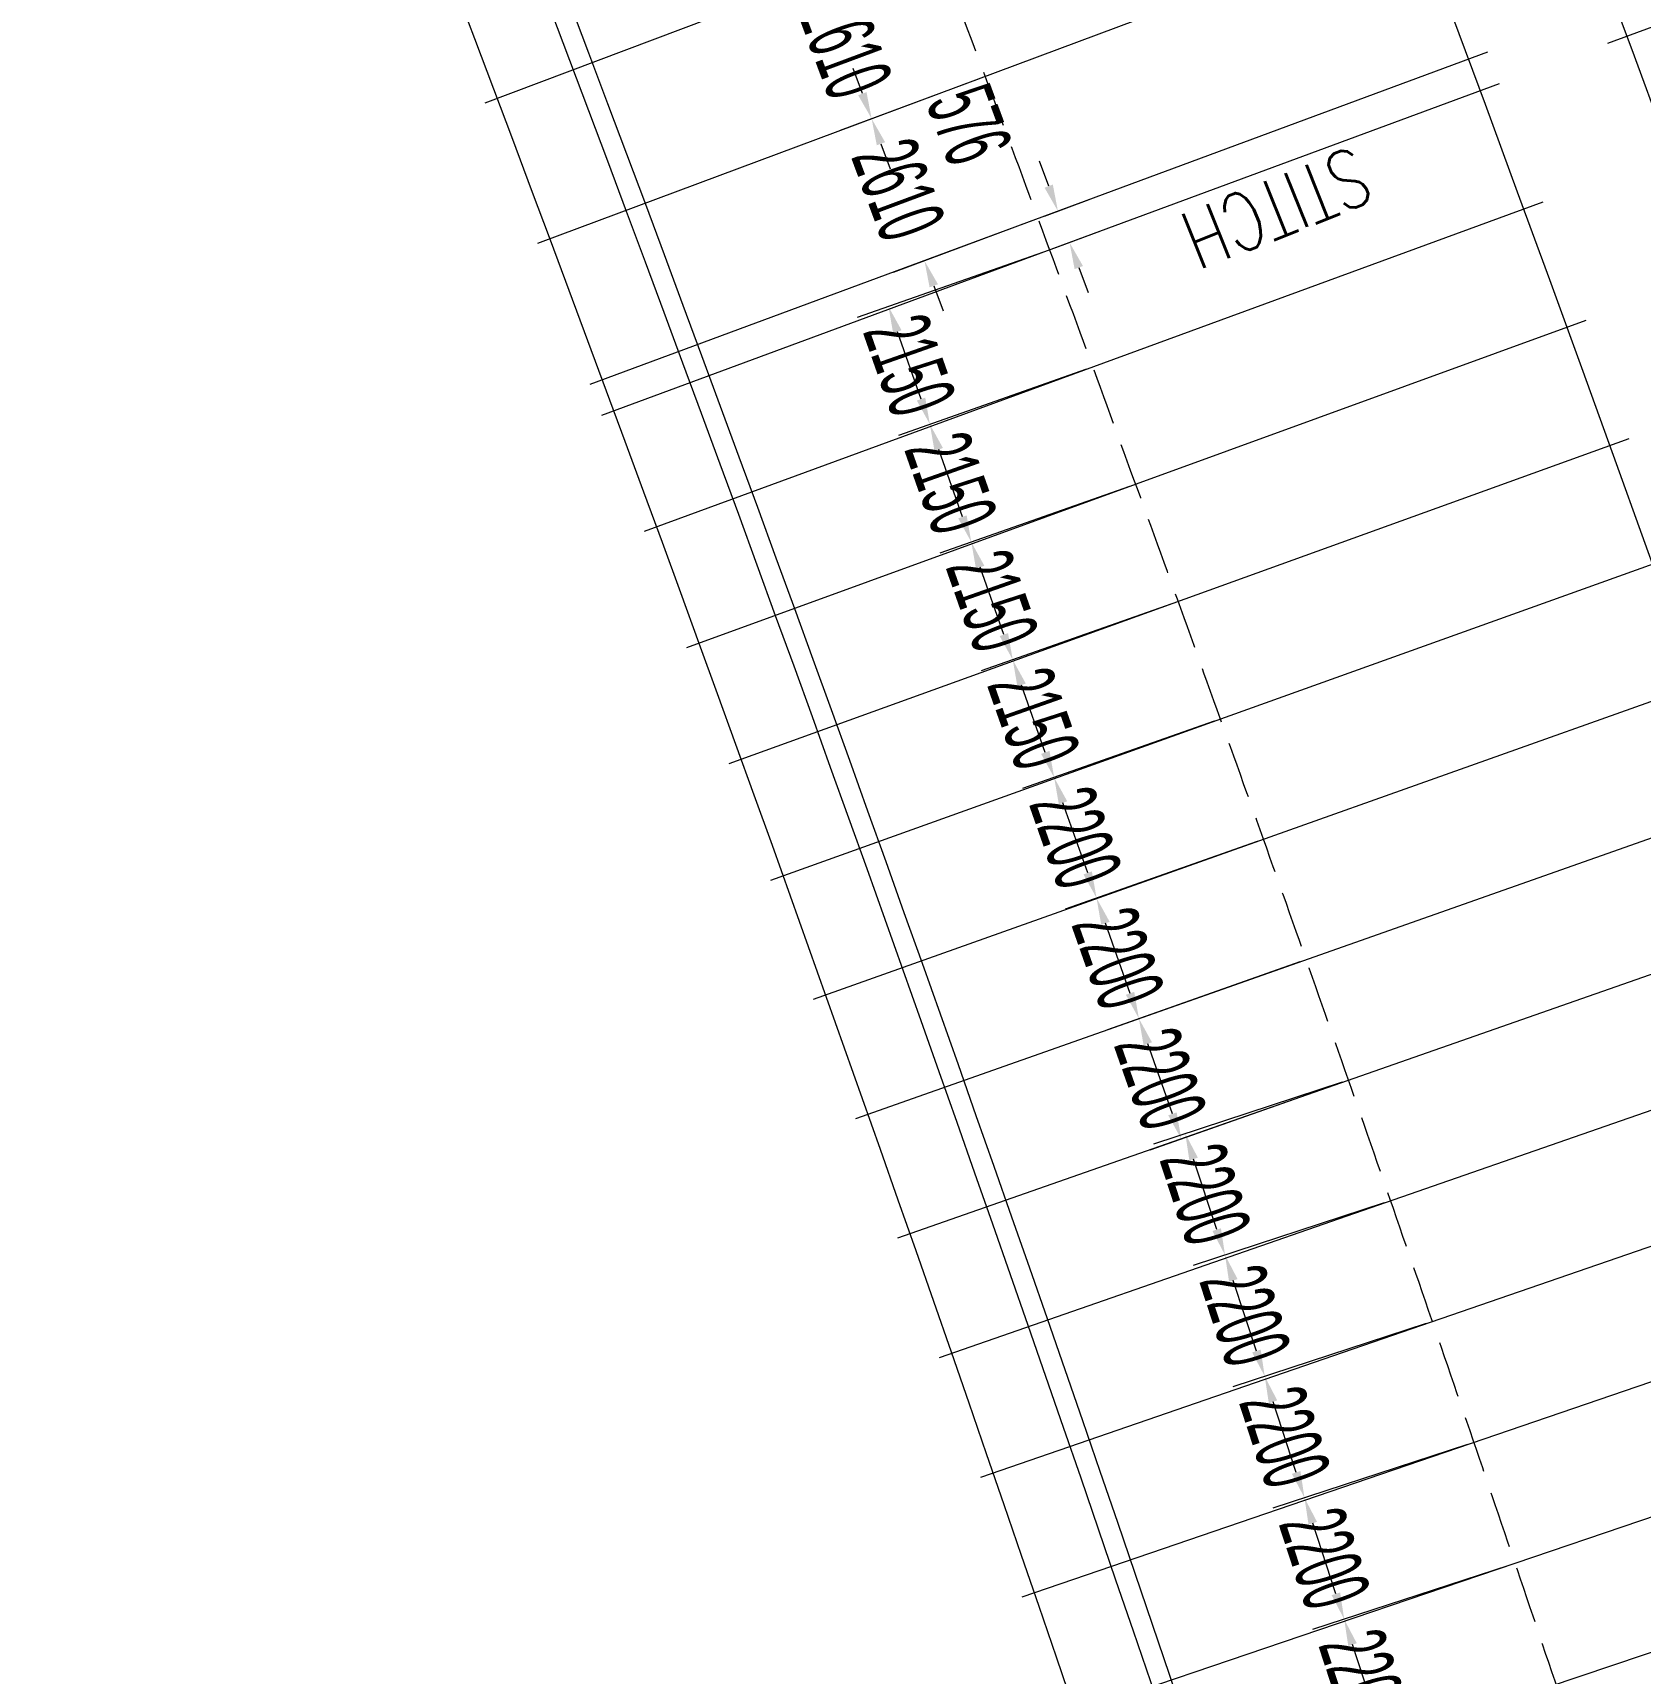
# Model space of a CAD drawing. Header units: millimetres. Extents: x 27228149 to 29012050, y 40856015 to 42918728.
# Drawn here: x 27281162 to 27308840, y 42796326 to 42824578 of the extents above; entities that cross this region are included whole.
import ezdxf

# ---------------------------------------------------------------- set-up
doc = ezdxf.new("R2010")
doc.units = ezdxf.units.MM
doc.header["$LTSCALE"] = 0.05
doc.linetypes.add('DGN Style 3', pattern=[27349.722329, 19535.51595, -7814.20638])
doc.layers.get('Defpoints').update_dxf_attribs({"lineweight": 0})
for name, color, linetype, lineweight in [('InnerEdge_NB', 7, 'Continuous', 0), ('InnerEdge_SB', 7, 'Continuous', 0), ('OuterEdge_NB', 7, 'Continuous', 0), ('OuterEdge_SB', 7, 'Continuous', 0), ('PlacementCurve_NB', 1, 'DGN Style 3', 0), ('PlacementCurve_SB', 1, 'DGN Style 3', 0), ('S-_ANOT----_A-', 7, 'Continuous', 0), ('S-_ANOT----_T-', 7, 'Continuous', 0), ('S-_SEG-----_E-NB', 3, 'Continuous', 13), ('S-_SEG-----_E-SB', 3, 'Continuous', 13), ('S-_WALLLBW-_E-', 40, 'Continuous', 13)]:
    doc.layers.add(name, color=color, linetype=linetype, lineweight=lineweight)
doc.styles.add('Styletxt', font='txt.shx')
doc.styles.add('StyleWORKING', font='WORKING.shx')
doc.dimstyles.new('dim300', dxfattribs={"dimtxt": 750, "dimasz": 750, "dimexe": 375, "dimexo": 375, "dimgap": 375, "dimtad": 1, "dimdec": 0, "dimzin": 11, "dimdsep": 46, "dimtxsty": 'StyleWORKING', "dimsah": 1, "dimcen": 0.09, "dimclrd": 7, "dimclre": 7, "dimadec": 4, "dimazin": 3, "dimtfac": 1, "dimtdec": 0, "dimtmove": 0, "dimatfit": 3, "dimfxl": 1, "dimtolj": 1, "dimtzin": 0, "dimlwd": 0, "dimlwe": 0, "dimarcsym": 0})

# ---------------------------------------------------------------- blocks, each defined once
blk = doc.blocks.new('*D540')
at = {"layer": 'Defpoints', "color": 0, "linetype": 'Continuous', "transparency": 16777216}
for p in [(27296647, 42826270), (27297563, 42823826), (27295606, 42823099)]:
    blk.add_point(p, dxfattribs=at)
at = {"layer": 'S-_ANOT----_A-', "linetype": 'Continuous', "transparency": 16777216}
for p, q in [((27296539, 42826230), (27294158, 42825345)), ((27297456, 42823786), (27295067, 42822898))]:
    blk.add_line(p, q, dxfattribs=at)
at = {"layer": 'S-_ANOT----_A-', "color": 7, "linetype": 'Continuous', "lineweight": 0, "transparency": 16777216}
for p, q in [((27294536, 42825976), (27294376, 42826407)), ((27295767, 42822667), (27295927, 42822236))]:
    blk.add_line(p, q, dxfattribs=at)
at = {"layer": 'S-_ANOT----_A-', "color": 7, "linetype": 'Continuous', "transparency": 16777216}
for points in [[(27294608, 42826003), (27294465, 42825949), (27294697, 42825545)], [(27295838, 42822694), (27295695, 42822641), (27295606, 42823099)]]:
    blk.add_solid(points, dxfattribs=at)
at = {"layer": 'S-_ANOT----_A-', "color": 0, "linetype": 'Continuous', "transparency": 16777216, "insert": (27295153, 42824322), "char_height": 1150, "attachment_point": 5, "rotation": 290.3923, "style": 'StyleWORKING'}
blk.add_mtext('\\A1;{\\W0.47826;\\C0;2610}', dxfattribs=at)
blk = doc.blocks.new('*D541')
at = {"layer": 'Defpoints', "color": 0, "linetype": 'Continuous', "transparency": 16777216}
for p in [(27298672, 42820840), (27295896, 42819863), (27299415, 42818822)]:
    blk.add_point(p, dxfattribs=at)
at = {"layer": 'S-_ANOT----_A-', "linetype": 'Continuous', "transparency": 16777216}
for p, q in [((27298564, 42820802), (27295354, 42819673)), ((27299307, 42818784), (27296067, 42817645))]:
    blk.add_line(p, q, dxfattribs=at)
at = {"layer": 'S-_ANOT----_A-', "color": 7, "linetype": 'Continuous', "lineweight": 0, "transparency": 16777216}
blk.add_line((27296457, 42818269), (27296049, 42819429), dxfattribs=at)
at = {"layer": 'S-_ANOT----_A-', "color": 7, "linetype": 'Continuous', "transparency": 16777216}
for points in [[(27296121, 42819455), (27295976, 42819404), (27295896, 42819863)], [(27296529, 42818295), (27296384, 42818244), (27296609, 42817835)]]:
    blk.add_solid(points, dxfattribs=at)
at = {"layer": 'S-_ANOT----_A-', "color": 0, "linetype": 'Continuous', "transparency": 16777216, "insert": (27296254, 42818850), "char_height": 1150, "attachment_point": 5, "rotation": 289.3744, "style": 'StyleWORKING'}
blk.add_mtext('\\A1;{\\W0.47826;\\C0;2150}', dxfattribs=at)
blk = doc.blocks.new('*D542')
at = {"layer": 'Defpoints', "color": 0, "linetype": 'Continuous', "transparency": 16777216}
for p in [(27299415, 42818822), (27296609, 42817835), (27300153, 42816803)]:
    blk.add_point(p, dxfattribs=at)
at = {"layer": 'S-_ANOT----_A-', "linetype": 'Continuous', "transparency": 16777216}
for p, q in [((27299307, 42818784), (27296067, 42817645)), ((27300044, 42816764), (27296780, 42815617))]:
    blk.add_line(p, q, dxfattribs=at)
at = {"layer": 'S-_ANOT----_A-', "color": 7, "linetype": 'Continuous', "lineweight": 0, "transparency": 16777216}
blk.add_line((27297170, 42816241), (27296762, 42817401), dxfattribs=at)
at = {"layer": 'S-_ANOT----_A-', "color": 7, "linetype": 'Continuous', "transparency": 16777216}
for points in [[(27296834, 42817427), (27296689, 42817376), (27296609, 42817835)], [(27297242, 42816267), (27297097, 42816216), (27297322, 42815807)]]:
    blk.add_solid(points, dxfattribs=at)
at = {"layer": 'S-_ANOT----_A-', "color": 0, "linetype": 'Continuous', "transparency": 16777216, "insert": (27296967, 42816822), "char_height": 1150, "attachment_point": 5, "rotation": 289.3744, "style": 'StyleWORKING'}
blk.add_mtext('\\A1;{\\W0.47826;\\C0;2150}', dxfattribs=at)
blk = doc.blocks.new('*D543')
at = {"layer": 'Defpoints', "color": 0, "linetype": 'Continuous', "transparency": 16777216}
for p in [(27300153, 42816803), (27297322, 42815807), (27300886, 42814781)]:
    blk.add_point(p, dxfattribs=at)
at = {"layer": 'S-_ANOT----_A-', "linetype": 'Continuous', "transparency": 16777216}
for p, q in [((27300044, 42816764), (27296780, 42815617)), ((27300777, 42814743), (27297493, 42813588))]:
    blk.add_line(p, q, dxfattribs=at)
at = {"layer": 'S-_ANOT----_A-', "color": 7, "linetype": 'Continuous', "lineweight": 0, "transparency": 16777216}
blk.add_line((27297883, 42814213), (27297475, 42815373), dxfattribs=at)
at = {"layer": 'S-_ANOT----_A-', "color": 7, "linetype": 'Continuous', "transparency": 16777216}
for points in [[(27297547, 42815399), (27297403, 42815348), (27297322, 42815807)], [(27297955, 42814239), (27297811, 42814188), (27298036, 42813779)]]:
    blk.add_solid(points, dxfattribs=at)
at = {"layer": 'S-_ANOT----_A-', "color": 0, "linetype": 'Continuous', "transparency": 16777216, "insert": (27297680, 42814794), "char_height": 1150, "attachment_point": 5, "rotation": 289.3744, "style": 'StyleWORKING'}
blk.add_mtext('\\A1;{\\W0.47826;\\C0;2150}', dxfattribs=at)
blk = doc.blocks.new('*D544')
at = {"layer": 'Defpoints', "color": 0, "linetype": 'Continuous', "transparency": 16777216}
for p in [(27300886, 42814781), (27298036, 42813779), (27301614, 42812758)]:
    blk.add_point(p, dxfattribs=at)
at = {"layer": 'S-_ANOT----_A-', "linetype": 'Continuous', "transparency": 16777216}
for p, q in [((27300777, 42814743), (27297493, 42813588)), ((27301505, 42812720), (27298206, 42811560))]:
    blk.add_line(p, q, dxfattribs=at)
at = {"layer": 'S-_ANOT----_A-', "color": 7, "linetype": 'Continuous', "lineweight": 0, "transparency": 16777216}
blk.add_line((27298596, 42812185), (27298188, 42813345), dxfattribs=at)
at = {"layer": 'S-_ANOT----_A-', "color": 7, "linetype": 'Continuous', "transparency": 16777216}
for points in [[(27298260, 42813371), (27298116, 42813320), (27298036, 42813779)], [(27298669, 42812210), (27298524, 42812159), (27298749, 42811751)]]:
    blk.add_solid(points, dxfattribs=at)
at = {"layer": 'S-_ANOT----_A-', "color": 0, "linetype": 'Continuous', "transparency": 16777216, "insert": (27298393, 42812766), "char_height": 1150, "attachment_point": 5, "rotation": 289.3744, "style": 'StyleWORKING'}
blk.add_mtext('\\A1;{\\W0.47826;\\C0;2150}', dxfattribs=at)
blk = doc.blocks.new('*D545')
at = {"layer": 'Defpoints', "color": 0, "linetype": 'Continuous', "transparency": 16777216}
for p in [(27301614, 42812758), (27298749, 42811751), (27302354, 42810687)]:
    blk.add_point(p, dxfattribs=at)
at = {"layer": 'S-_ANOT----_A-', "linetype": 'Continuous', "transparency": 16777216}
for p, q in [((27301505, 42812720), (27298206, 42811560)), ((27302245, 42810648), (27298936, 42809485))]:
    blk.add_line(p, q, dxfattribs=at)
at = {"layer": 'S-_ANOT----_A-', "color": 7, "linetype": 'Continuous', "lineweight": 0, "transparency": 16777216}
blk.add_line((27299326, 42810110), (27298901, 42811317), dxfattribs=at)
at = {"layer": 'S-_ANOT----_A-', "color": 7, "linetype": 'Continuous', "transparency": 16777216}
for points in [[(27298974, 42811342), (27298829, 42811292), (27298749, 42811751)], [(27299398, 42810135), (27299254, 42810084), (27299479, 42809676)]]:
    blk.add_solid(points, dxfattribs=at)
at = {"layer": 'S-_ANOT----_A-', "color": 0, "linetype": 'Continuous', "transparency": 16777216, "insert": (27299115, 42810714), "char_height": 1150, "attachment_point": 5, "rotation": 289.3744, "style": 'StyleWORKING'}
blk.add_mtext('\\A1;{\\W0.47826;\\C0;2200}', dxfattribs=at)
blk = doc.blocks.new('*D546')
at = {"layer": 'Defpoints', "color": 0, "linetype": 'Continuous', "transparency": 16777216}
for p in [(27302354, 42810687), (27299479, 42809676), (27303089, 42808613)]:
    blk.add_point(p, dxfattribs=at)
at = {"layer": 'S-_ANOT----_A-', "linetype": 'Continuous', "transparency": 16777216}
for p, q in [((27302245, 42810648), (27298936, 42809485)), ((27302980, 42808575), (27299666, 42807409))]:
    blk.add_line(p, q, dxfattribs=at)
at = {"layer": 'S-_ANOT----_A-', "color": 7, "linetype": 'Continuous', "lineweight": 0, "transparency": 16777216}
blk.add_line((27300056, 42808034), (27299631, 42809242), dxfattribs=at)
at = {"layer": 'S-_ANOT----_A-', "color": 7, "linetype": 'Continuous', "transparency": 16777216}
for points in [[(27299704, 42809267), (27299559, 42809216), (27299479, 42809676)], [(27300128, 42808060), (27299984, 42808009), (27300208, 42807600)]]:
    blk.add_solid(points, dxfattribs=at)
at = {"layer": 'S-_ANOT----_A-', "color": 0, "linetype": 'Continuous', "transparency": 16777216, "insert": (27299845, 42808638), "char_height": 1150, "attachment_point": 5, "rotation": 289.3744, "style": 'StyleWORKING'}
blk.add_mtext('\\A1;{\\W0.47826;\\C0;2200}', dxfattribs=at)
blk = doc.blocks.new('*D547')
at = {"layer": 'Defpoints', "color": 0, "linetype": 'Continuous', "transparency": 16777216}
for p in [(27303818, 42806538), (27301007, 42805618), (27304543, 42804460)]:
    blk.add_point(p, dxfattribs=at)
at = {"layer": 'S-_ANOT----_A-', "linetype": 'Continuous', "transparency": 16777216}
for p, q in [((27303709, 42806502), (27300461, 42805439)), ((27304434, 42804425), (27301145, 42803349))]:
    blk.add_line(p, q, dxfattribs=at)
at = {"layer": 'S-_ANOT----_A-', "color": 7, "linetype": 'Continuous', "lineweight": 0, "transparency": 16777216}
blk.add_line((27301548, 42803965), (27301150, 42805181), dxfattribs=at)
at = {"layer": 'S-_ANOT----_A-', "color": 7, "linetype": 'Continuous', "transparency": 16777216}
for points in [[(27301223, 42805205), (27301077, 42805157), (27301007, 42805618)], [(27301621, 42803988), (27301475, 42803941), (27301691, 42803527)]]:
    blk.add_solid(points, dxfattribs=at)
at = {"layer": 'S-_ANOT----_A-', "color": 0, "linetype": 'Continuous', "transparency": 16777216, "insert": (27301350, 42804573), "char_height": 1150, "attachment_point": 5, "rotation": 288.1133, "style": 'StyleWORKING'}
blk.add_mtext('\\A1;{\\W0.47826;\\C0;2200}', dxfattribs=at)
blk = doc.blocks.new('*D548')
at = {"layer": 'Defpoints', "color": 0, "linetype": 'Continuous', "transparency": 16777216}
for p in [(27304543, 42804460), (27301691, 42803527), (27305263, 42802381)]:
    blk.add_point(p, dxfattribs=at)
at = {"layer": 'S-_ANOT----_A-', "linetype": 'Continuous', "transparency": 16777216}
for p, q in [((27304434, 42804425), (27301145, 42803349)), ((27305153, 42802346), (27301828, 42801258))]:
    blk.add_line(p, q, dxfattribs=at)
at = {"layer": 'S-_ANOT----_A-', "color": 7, "linetype": 'Continuous', "lineweight": 0, "transparency": 16777216}
blk.add_line((27302232, 42801874), (27301834, 42803090), dxfattribs=at)
at = {"layer": 'S-_ANOT----_A-', "color": 7, "linetype": 'Continuous', "transparency": 16777216}
for points in [[(27301907, 42803114), (27301761, 42803066), (27301691, 42803527)], [(27302305, 42801898), (27302159, 42801850), (27302375, 42801437)]]:
    blk.add_solid(points, dxfattribs=at)
at = {"layer": 'S-_ANOT----_A-', "color": 0, "linetype": 'Continuous', "transparency": 16777216, "insert": (27302034, 42802483), "char_height": 1150, "attachment_point": 5, "rotation": 288.1133, "style": 'StyleWORKING'}
blk.add_mtext('\\A1;{\\W0.47826;\\C0;2200}', dxfattribs=at)
blk = doc.blocks.new('*D549')
at = {"layer": 'Defpoints', "color": 0, "linetype": 'Continuous', "transparency": 16777216}
for p in [(27305263, 42802381), (27302375, 42801437), (27305977, 42800301)]:
    blk.add_point(p, dxfattribs=at)
at = {"layer": 'S-_ANOT----_A-', "linetype": 'Continuous', "transparency": 16777216}
for p, q in [((27305153, 42802346), (27301828, 42801258)), ((27305868, 42800265), (27302512, 42799167))]:
    blk.add_line(p, q, dxfattribs=at)
at = {"layer": 'S-_ANOT----_A-', "color": 7, "linetype": 'Continuous', "lineweight": 0, "transparency": 16777216}
blk.add_line((27302916, 42799783), (27302518, 42801000), dxfattribs=at)
at = {"layer": 'S-_ANOT----_A-', "color": 7, "linetype": 'Continuous', "transparency": 16777216}
for points in [[(27302591, 42801023), (27302445, 42800976), (27302375, 42801437)], [(27302989, 42799807), (27302843, 42799759), (27303059, 42799346)]]:
    blk.add_solid(points, dxfattribs=at)
at = {"layer": 'S-_ANOT----_A-', "color": 0, "linetype": 'Continuous', "transparency": 16777216, "insert": (27302718, 42800392), "char_height": 1150, "attachment_point": 5, "rotation": 288.1133, "style": 'StyleWORKING'}
blk.add_mtext('\\A1;{\\W0.47826;\\C0;2200}', dxfattribs=at)
blk = doc.blocks.new('*D550')
at = {"layer": 'Defpoints', "color": 0, "linetype": 'Continuous', "transparency": 16777216}
for p in [(27305977, 42800301), (27303059, 42799346), (27306687, 42798218)]:
    blk.add_point(p, dxfattribs=at)
at = {"layer": 'S-_ANOT----_A-', "linetype": 'Continuous', "transparency": 16777216}
for p, q in [((27305868, 42800265), (27302512, 42799167)), ((27306578, 42798182), (27303196, 42797076))]:
    blk.add_line(p, q, dxfattribs=at)
at = {"layer": 'S-_ANOT----_A-', "color": 7, "linetype": 'Continuous', "lineweight": 0, "transparency": 16777216}
blk.add_line((27303600, 42797692), (27303202, 42798909), dxfattribs=at)
at = {"layer": 'S-_ANOT----_A-', "color": 7, "linetype": 'Continuous', "transparency": 16777216}
for points in [[(27303275, 42798933), (27303129, 42798885), (27303059, 42799346)], [(27303673, 42797716), (27303527, 42797669), (27303743, 42797255)]]:
    blk.add_solid(points, dxfattribs=at)
at = {"layer": 'S-_ANOT----_A-', "color": 0, "linetype": 'Continuous', "transparency": 16777216, "insert": (27303402, 42798301), "char_height": 1150, "attachment_point": 5, "rotation": 288.1133, "style": 'StyleWORKING'}
blk.add_mtext('\\A1;{\\W0.47826;\\C0;2200}', dxfattribs=at)
blk = doc.blocks.new('*D551')
at = {"layer": 'Defpoints', "color": 0, "linetype": 'Continuous', "transparency": 16777216}
for p in [(27306687, 42798218), (27303743, 42797255), (27307391, 42796134)]:
    blk.add_point(p, dxfattribs=at)
at = {"layer": 'S-_ANOT----_A-', "linetype": 'Continuous', "transparency": 16777216}
for p, q in [((27306578, 42798182), (27303196, 42797076)), ((27307282, 42796098), (27303880, 42794986))]:
    blk.add_line(p, q, dxfattribs=at)
at = {"layer": 'S-_ANOT----_A-', "color": 7, "linetype": 'Continuous', "lineweight": 0, "transparency": 16777216}
blk.add_line((27304284, 42795601), (27303886, 42796818), dxfattribs=at)
at = {"layer": 'S-_ANOT----_A-', "color": 7, "linetype": 'Continuous', "transparency": 16777216}
for points in [[(27303959, 42796842), (27303813, 42796794), (27303743, 42797255)], [(27304357, 42795625), (27304211, 42795578), (27304427, 42795164)]]:
    blk.add_solid(points, dxfattribs=at)
at = {"layer": 'S-_ANOT----_A-', "color": 0, "linetype": 'Continuous', "transparency": 16777216, "insert": (27304086, 42796210), "char_height": 1150, "attachment_point": 5, "rotation": 288.1133, "style": 'StyleWORKING'}
blk.add_mtext('\\A1;{\\W0.47826;\\C0;2200}', dxfattribs=at)
blk = doc.blocks.new('*D856')
at = {"layer": 'Defpoints', "color": 0, "linetype": 'Continuous', "transparency": 16777216}
for p in [(27298473, 42821380), (27298814, 42821506), (27298672, 42820840)]:
    blk.add_point(p, dxfattribs=at)
at = {"layer": 'S-_ANOT----_A-', "color": 7, "linetype": 'Continuous', "lineweight": 0, "transparency": 16777216}
for p, q in [((27298655, 42821937), (27298495, 42822369)), ((27299173, 42820534), (27299333, 42820103))]:
    blk.add_line(p, q, dxfattribs=at)
at = {"layer": 'S-_ANOT----_A-', "linetype": 'Continuous', "transparency": 16777216}
for p, q in [((27298581, 42821420), (27299353, 42821705)), ((27298780, 42820880), (27299553, 42821165))]:
    blk.add_line(p, q, dxfattribs=at)
at = {"layer": 'S-_ANOT----_A-', "color": 7, "linetype": 'Continuous', "transparency": 16777216}
for points in [[(27298726, 42821964), (27298583, 42821911), (27298814, 42821506)], [(27299245, 42820561), (27299101, 42820508), (27299014, 42820966)]]:
    blk.add_solid(points, dxfattribs=at)
at = {"layer": 'S-_ANOT----_A-', "color": 0, "linetype": 'Continuous', "transparency": 16777216, "insert": (27297283, 42822997), "char_height": 1150, "attachment_point": 5, "rotation": 290.2909, "style": 'StyleWORKING'}
blk.add_mtext('\\A1;{\\W0.47826;\\C0;576}', dxfattribs=at)
blk = doc.blocks.new('*D1151')
at = {"layer": 'Defpoints', "color": 0, "linetype": 'Continuous', "transparency": 16777216}
for p in [(27297563, 42823826), (27298473, 42821380), (27296516, 42820652)]:
    blk.add_point(p, dxfattribs=at)
at = {"layer": 'S-_ANOT----_A-', "color": 7, "linetype": 'Continuous', "lineweight": 0, "transparency": 16777216}
for p, q in [((27295446, 42823530), (27295286, 42823961)), ((27296676, 42820221), (27296836, 42819790))]:
    blk.add_line(p, q, dxfattribs=at)
at = {"layer": 'S-_ANOT----_A-', "linetype": 'Continuous', "transparency": 16777216}
for p, q in [((27297456, 42823786), (27295067, 42822898)), ((27298365, 42821340), (27295977, 42820452))]:
    blk.add_line(p, q, dxfattribs=at)
at = {"layer": 'S-_ANOT----_A-', "color": 7, "linetype": 'Continuous', "transparency": 16777216}
for points in [[(27295518, 42823556), (27295374, 42823503), (27295606, 42823099)], [(27296748, 42820248), (27296604, 42820194), (27296516, 42820652)]]:
    blk.add_solid(points, dxfattribs=at)
at = {"layer": 'S-_ANOT----_A-', "color": 0, "linetype": 'Continuous', "transparency": 16777216, "insert": (27296062, 42821876), "char_height": 1150, "attachment_point": 5, "rotation": 290.3923, "style": 'StyleWORKING'}
blk.add_mtext('\\A1;{\\W0.47826;\\C0;2610}', dxfattribs=at)
blk = doc.blocks.new('*D1152')
at = {"layer": 'Defpoints', "color": 0, "linetype": 'Continuous', "transparency": 16777216}
for p in [(27303089, 42808613), (27300208, 42807600), (27303818, 42806538)]:
    blk.add_point(p, dxfattribs=at)
at = {"layer": 'S-_ANOT----_A-', "linetype": 'Continuous', "transparency": 16777216}
for p, q in [((27302980, 42808575), (27299666, 42807409)), ((27303710, 42806499), (27300396, 42805334))]:
    blk.add_line(p, q, dxfattribs=at)
at = {"layer": 'S-_ANOT----_A-', "color": 7, "linetype": 'Continuous', "lineweight": 0, "transparency": 16777216}
blk.add_line((27300786, 42805959), (27300361, 42807166), dxfattribs=at)
at = {"layer": 'S-_ANOT----_A-', "color": 7, "linetype": 'Continuous', "transparency": 16777216}
for points in [[(27300433, 42807192), (27300289, 42807141), (27300208, 42807600)], [(27300858, 42805984), (27300713, 42805933), (27300938, 42805525)]]:
    blk.add_solid(points, dxfattribs=at)
at = {"layer": 'S-_ANOT----_A-', "color": 0, "linetype": 'Continuous', "transparency": 16777216, "insert": (27300575, 42806563), "char_height": 1150, "attachment_point": 5, "rotation": 289.3744, "style": 'StyleWORKING'}
blk.add_mtext('\\A1;{\\W0.47826;\\C0;2200}', dxfattribs=at)

msp = doc.modelspace()

# ---------------------------------------------------------------- linework, layer by layer
at = {"layer": 'InnerEdge_NB'}
msp.add_lwpolyline([(27283724.5, 42878514.7, -0.0568157), (27345588.8, 42682480.7), (27368075.3, 42566916.3, 0.0263705), (27393633.3, 42464653, 0.0426618), (27458420.2, 42303807.1, 0.1075608), (27699785.7, 42006839.6, 0.026969), (27783127.3, 41947329.2), (27839783.5, 41911319.6)], format="xyb", dxfattribs=at)
at = {"layer": 'InnerEdge_SB'}
msp.add_lwpolyline([(27370363.7, 42569291.8), (27348239.1, 42682996.3, 0.0568157), (27286190.8, 42879613.7)], format="xyb", dxfattribs=at)
at = {"layer": 'OuterEdge_NB'}
msp.add_arc((26454853.3, 42509161.6), 893291, 11.011006, 26.2492157, dxfattribs=at)
at = {"layer": 'OuterEdge_SB'}
msp.add_arc((26454853.3, 42509161.6), 924291, 13.8451623, 26.2492156, dxfattribs=at)
at = {"layer": 'PlacementCurve_NB'}
msp.add_lwpolyline([(27288809.3, 42846343.4, -0.0480477), (27337834.2, 42680971.8), (27359958.8, 42567267.3, 0.0690894), (27451045.4, 42301107.2, 0.1079959), (27694979, 42000696.1, 0.0193193), (27725549.4, 41977271, 0.0146476), (27778701.6, 41940923.9), (27835716.4, 41904662.4)], format="xyb", dxfattribs=at)
at = {"layer": 'PlacementCurve_SB'}
msp.add_lwpolyline([(27305541.4, 42854039, -0.0482858), (27355899.2, 42684467.3), (27377998.9, 42570890.3, 0.0688708), (27467496.8, 42309348.2, 0.1110949), (27715510, 42007942.3, 0.028125), (27802629.8, 41947720.4), (27845874.9, 41921290)], format="xyb", dxfattribs=at)
at = {"layer": 'S-_SEG-----_E-NB'}
for p, q in [((27304367.3, 42829178), (27288945.1, 42823368.9)), ((27305292.3, 42826711.8), (27289853.3, 42820947.5)), ((27306210, 42824243), (27290754.4, 42818523.4)), ((27306411.5, 42823698.1), (27290952.2, 42817988.4)), ((27307160.8, 42821661.9), (27291688, 42815989.2)), ((27307905.3, 42819623.9), (27292418.9, 42813988.1)), ((27308644.9, 42817584.2), (27293145.1, 42811985.4)), ((27309379.6, 42815542.6), (27293866.5, 42809980.9)), ((27310126.4, 42813451.8), (27294599.7, 42807928)), ((27310868, 42811359.2), (27295327.9, 42805873.3)), ((27311604.5, 42809264.8), (27296051, 42803816.9)), ((27312335.9, 42807168.6), (27296769.2, 42801758.7)), ((27313062.2, 42805070.6), (27297482.3, 42799698.7)), ((27313783.3, 42802970.8), (27298190.3, 42797637)), ((27314499.3, 42800869.3), (27298893.3, 42795573.5)), ((27315210.1, 42798766), (27299591.3, 42793508.4))]:
    msp.add_line(p, q, dxfattribs=at)
at = {"layer": 'S-_SEG-----_E-SB'}
msp.add_line((27308285, 42824398.2), (27324447.6, 42830368.4), dxfattribs=at)
at = {"layer": 'S-_WALLLBW-_E-'}
for radius, start, end in [(924641, 13.8451623, 26.2492156), (892941, 11.011006, 26.2492157), (891541, 11.011006, 26.2492157)]:
    msp.add_arc((26454853.3, 42509161.6), radius, start, end, dxfattribs=at)

# ---------------------------------------------------------------- texts
at = {"layer": 'S-_ANOT----_T-', "linetype": 'Continuous', "style": 'Styletxt', "width": 0.75}
msp.add_text('STITCH', height=1000, rotation=201.75438, dxfattribs=at).set_placement((27303928.4, 42822639.7))

# ---------------------------------------------------------------- dimensions: what is measured, and where the dimension line sits
at = {"layer": 'S-_ANOT----_A-', "linetype": 'Continuous'}
for base, p1, p2, angle, override, picture, middle, turn in [((27295606.2, 42823098.6), (27296646.9, 42826269.9), (27297563.4, 42823826.2), 110.39231, {"dimscale": 1000, "dimtxt": 1.15, "dimasz": 0.46, "dimexe": 0.575, "dimexo": 0.115, "dimgap": 0.2875, "dimtad": 1, "dimjust": 0, "dimtih": 0, "dimtoh": 0, "dimlfac": 1, "dimsah": 1, "dimcen": 0, "dimse1": 0, "dimse2": 0, "dimclre": 256, "dimclrt": 0, "dimtol": 0, "dimtfac": 1, "dimtofl": 0, "dimtmove": 2, "dimatfit": 3, "dimfrac": 0, "dimtolj": 1, "dimlwe": 65535}, '*D540', (27295152.8, 42824322.3), 290.39231), ((27298814.1, 42821505.9), (27298672.5, 42820839.8), (27298472.8, 42821379.7), 110.29085, {"dimscale": 1000, "dimtxt": 1.15, "dimasz": 0.46, "dimexe": 0.575, "dimexo": 0.115, "dimgap": 0.2875, "dimtad": 1, "dimtih": 0, "dimtoh": 0, "dimlfac": 1, "dimsah": 1, "dimcen": 0, "dimse1": 0, "dimse2": 0, "dimclre": 256, "dimclrt": 0, "dimtol": 0, "dimtfac": 1, "dimtofl": 0, "dimtmove": 2, "dimatfit": 3, "dimfrac": 0, "dimtolj": 1, "dimlwe": 65535}, '*D856', (27297282.6, 42822997.3), 290.29085), ((27296515.7, 42820652.2), (27297563.4, 42823826.2), (27298472.8, 42821379.7), 110.39231, {"dimscale": 1000, "dimtxt": 1.15, "dimasz": 0.46, "dimexe": 0.575, "dimexo": 0.115, "dimgap": 0.2875, "dimtad": 1, "dimjust": 0, "dimtih": 0, "dimtoh": 0, "dimlfac": 1, "dimsah": 1, "dimcen": 0, "dimse1": 0, "dimse2": 0, "dimclre": 256, "dimclrt": 0, "dimtol": 0, "dimtfac": 1, "dimtofl": 0, "dimtmove": 2, "dimatfit": 3, "dimfrac": 0, "dimtolj": 1, "dimlwe": 65535}, '*D1151', (27296062.2, 42821875.9), 290.39231), ((27295896, 42819863.4), (27299415, 42818822.1), (27298672.5, 42820839.8), 109.37443, {"dimscale": 1000, "dimtxt": 1.15, "dimasz": 0.46, "dimexe": 0.575, "dimexo": 0.115, "dimgap": 0.2875, "dimtad": 1, "dimtih": 0, "dimtoh": 0, "dimlfac": 1, "dimsah": 1, "dimcen": 0, "dimse1": 0, "dimse2": 0, "dimclre": 256, "dimclrt": 0, "dimtol": 0, "dimtfac": 1, "dimtofl": 0, "dimtmove": 2, "dimatfit": 3, "dimfrac": 0, "dimtolj": 1, "dimlwe": 65535}, '*D541', (27296253.9, 42818849.9), 289.37443), ((27296609.2, 42817835.4), (27300152.7, 42816802.6), (27299415, 42818822.1), 109.37443, {"dimscale": 1000, "dimtxt": 1.15, "dimasz": 0.46, "dimexe": 0.575, "dimexo": 0.115, "dimgap": 0.2875, "dimtad": 1, "dimtih": 0, "dimtoh": 0, "dimlfac": 1, "dimsah": 1, "dimcen": 0, "dimse1": 0, "dimse2": 0, "dimclre": 256, "dimclrt": 0, "dimtol": 0, "dimtfac": 1, "dimtofl": 0, "dimtmove": 2, "dimatfit": 3, "dimfrac": 0, "dimtolj": 1, "dimlwe": 65535}, '*D542', (27296967.1, 42816821.8), 289.37443), ((27297322.4, 42815807.3), (27300885.6, 42814781.4), (27300152.7, 42816802.6), 109.37443, {"dimscale": 1000, "dimtxt": 1.15, "dimasz": 0.46, "dimexe": 0.575, "dimexo": 0.115, "dimgap": 0.2875, "dimtad": 1, "dimtih": 0, "dimtoh": 0, "dimlfac": 1, "dimsah": 1, "dimcen": 0, "dimse1": 0, "dimse2": 0, "dimclre": 256, "dimclrt": 0, "dimtol": 0, "dimtfac": 1, "dimtofl": 0, "dimtmove": 2, "dimatfit": 3, "dimfrac": 0, "dimtolj": 1, "dimlwe": 65535}, '*D543', (27297680.3, 42814793.7), 289.37443), ((27298035.6, 42813779.1), (27301613.6, 42812758.4), (27300885.6, 42814781.4), 109.37443, {"dimscale": 1000, "dimtxt": 1.15, "dimasz": 0.46, "dimexe": 0.575, "dimexo": 0.115, "dimgap": 0.2875, "dimtad": 1, "dimtih": 0, "dimtoh": 0, "dimlfac": 1, "dimsah": 1, "dimcen": 0, "dimse1": 0, "dimse2": 0, "dimclre": 256, "dimclrt": 0, "dimtol": 0, "dimtfac": 1, "dimtofl": 0, "dimtmove": 2, "dimatfit": 3, "dimfrac": 0, "dimtolj": 1, "dimlwe": 65535}, '*D544', (27298393.5, 42812765.5), 289.37443), ((27298748.8, 42811751), (27302353.6, 42810686.6), (27301613.6, 42812758.4), 109.37443, {"dimscale": 1000, "dimtxt": 1.15, "dimasz": 0.46, "dimexe": 0.575, "dimexo": 0.115, "dimgap": 0.2875, "dimtad": 1, "dimtih": 0, "dimtoh": 0, "dimlfac": 1, "dimsah": 1, "dimcen": 0, "dimse1": 0, "dimse2": 0, "dimclre": 256, "dimclrt": 0, "dimtol": 0, "dimtfac": 1, "dimtofl": 0, "dimtmove": 2, "dimatfit": 3, "dimfrac": 0, "dimtolj": 1, "dimlwe": 65535}, '*D545', (27299115, 42810713.7), 289.37443), ((27299478.6, 42809675.6), (27303088.5, 42808612.9), (27302353.6, 42810686.6), 109.37443, {"dimscale": 1000, "dimtxt": 1.15, "dimasz": 0.46, "dimexe": 0.575, "dimexo": 0.115, "dimgap": 0.2875, "dimtad": 1, "dimtih": 0, "dimtoh": 0, "dimlfac": 1, "dimsah": 1, "dimcen": 0, "dimse1": 0, "dimse2": 0, "dimclre": 256, "dimclrt": 0, "dimtol": 0, "dimtfac": 1, "dimtofl": 0, "dimtmove": 2, "dimatfit": 3, "dimfrac": 0, "dimtolj": 1, "dimlwe": 65535}, '*D546', (27299844.8, 42808638.3), 289.37443), ((27300208.4, 42807600.1), (27303818.3, 42806537.5), (27303088.5, 42808612.9), 109.37443, {"dimscale": 1000, "dimtxt": 1.15, "dimasz": 0.46, "dimexe": 0.575, "dimexo": 0.115, "dimgap": 0.2875, "dimtad": 1, "dimtih": 0, "dimtoh": 0, "dimlfac": 1, "dimsah": 1, "dimcen": 0, "dimse1": 0, "dimse2": 0, "dimclre": 256, "dimclrt": 0, "dimtol": 0, "dimtfac": 1, "dimtofl": 0, "dimtmove": 2, "dimatfit": 3, "dimfrac": 0, "dimtolj": 1, "dimlwe": 65535}, '*D1152', (27300574.6, 42806562.9), 289.37443), ((27301007.2, 42805618), (27304543.1, 42804460.3), (27303818.3, 42806537.5), 108.11327, {"dimscale": 1000, "dimtxt": 1.15, "dimasz": 0.46, "dimexe": 0.575, "dimexo": 0.115, "dimgap": 0.2875, "dimtad": 1, "dimtih": 0, "dimtoh": 0, "dimlfac": 1, "dimsah": 1, "dimcen": 0, "dimse1": 0, "dimse2": 0, "dimclre": 256, "dimclrt": 0, "dimtol": 0, "dimtfac": 1, "dimtofl": 0, "dimtmove": 2, "dimatfit": 3, "dimfrac": 0, "dimtolj": 1, "dimlwe": 65535}, '*D547', (27301350.4, 42804573.1), 288.11327), ((27301691, 42803527.4), (27305262.8, 42802381.4), (27304543.1, 42804460.3), 108.11327, {"dimscale": 1000, "dimtxt": 1.15, "dimasz": 0.46, "dimexe": 0.575, "dimexo": 0.115, "dimgap": 0.2875, "dimtad": 1, "dimtih": 0, "dimtoh": 0, "dimlfac": 1, "dimsah": 1, "dimcen": 0, "dimse1": 0, "dimse2": 0, "dimclre": 256, "dimclrt": 0, "dimtol": 0, "dimtfac": 1, "dimtofl": 0, "dimtmove": 2, "dimatfit": 3, "dimfrac": 0, "dimtolj": 1, "dimlwe": 65535}, '*D548', (27302034.3, 42802482.5), 288.11327), ((27302374.9, 42801436.7), (27305977.3, 42800300.7), (27305262.8, 42802381.4), 108.11327, {"dimscale": 1000, "dimtxt": 1.15, "dimasz": 0.46, "dimexe": 0.575, "dimexo": 0.115, "dimgap": 0.2875, "dimtad": 1, "dimtih": 0, "dimtoh": 0, "dimlfac": 1, "dimsah": 1, "dimcen": 0, "dimse1": 0, "dimse2": 0, "dimclre": 256, "dimclrt": 0, "dimtol": 0, "dimtfac": 1, "dimtofl": 0, "dimtmove": 2, "dimatfit": 3, "dimfrac": 0, "dimtolj": 1, "dimlwe": 65535}, '*D549', (27302718.2, 42800391.8), 288.11327), ((27303058.8, 42799346), (27306686.8, 42798218.2), (27305977.3, 42800300.7), 108.11327, {"dimscale": 1000, "dimtxt": 1.15, "dimasz": 0.46, "dimexe": 0.575, "dimexo": 0.115, "dimgap": 0.2875, "dimtad": 1, "dimtih": 0, "dimtoh": 0, "dimlfac": 1, "dimsah": 1, "dimcen": 0, "dimse1": 0, "dimse2": 0, "dimclre": 256, "dimclrt": 0, "dimtol": 0, "dimtfac": 1, "dimtofl": 0, "dimtmove": 2, "dimatfit": 3, "dimfrac": 0, "dimtolj": 1, "dimlwe": 65535}, '*D550', (27303402.1, 42798301), 288.11327), ((27303742.7, 42797255.2), (27307391.2, 42796134), (27306686.8, 42798218.2), 108.11327, {"dimscale": 1000, "dimtxt": 1.15, "dimasz": 0.46, "dimexe": 0.575, "dimexo": 0.115, "dimgap": 0.2875, "dimtad": 1, "dimtih": 0, "dimtoh": 0, "dimlfac": 1, "dimsah": 1, "dimcen": 0, "dimse1": 0, "dimse2": 0, "dimclre": 256, "dimclrt": 0, "dimtol": 0, "dimtfac": 1, "dimtofl": 0, "dimtmove": 2, "dimatfit": 3, "dimfrac": 0, "dimtolj": 1, "dimlwe": 65535}, '*D551', (27304086, 42796210.2), 288.11327)]:
    dim = msp.add_linear_dim(base=base, p1=p1, p2=p2, angle=angle, text='{\\W0.47826;\\C0;<>}', dimstyle='dim300', override=override, dxfattribs=at)
    dim.commit()
    dim.dimension.update_dxf_attribs({"geometry": picture, "text_midpoint": middle, "dimtype": 160, "text_rotation": turn})

doc.saveas('drawing.dxf')
